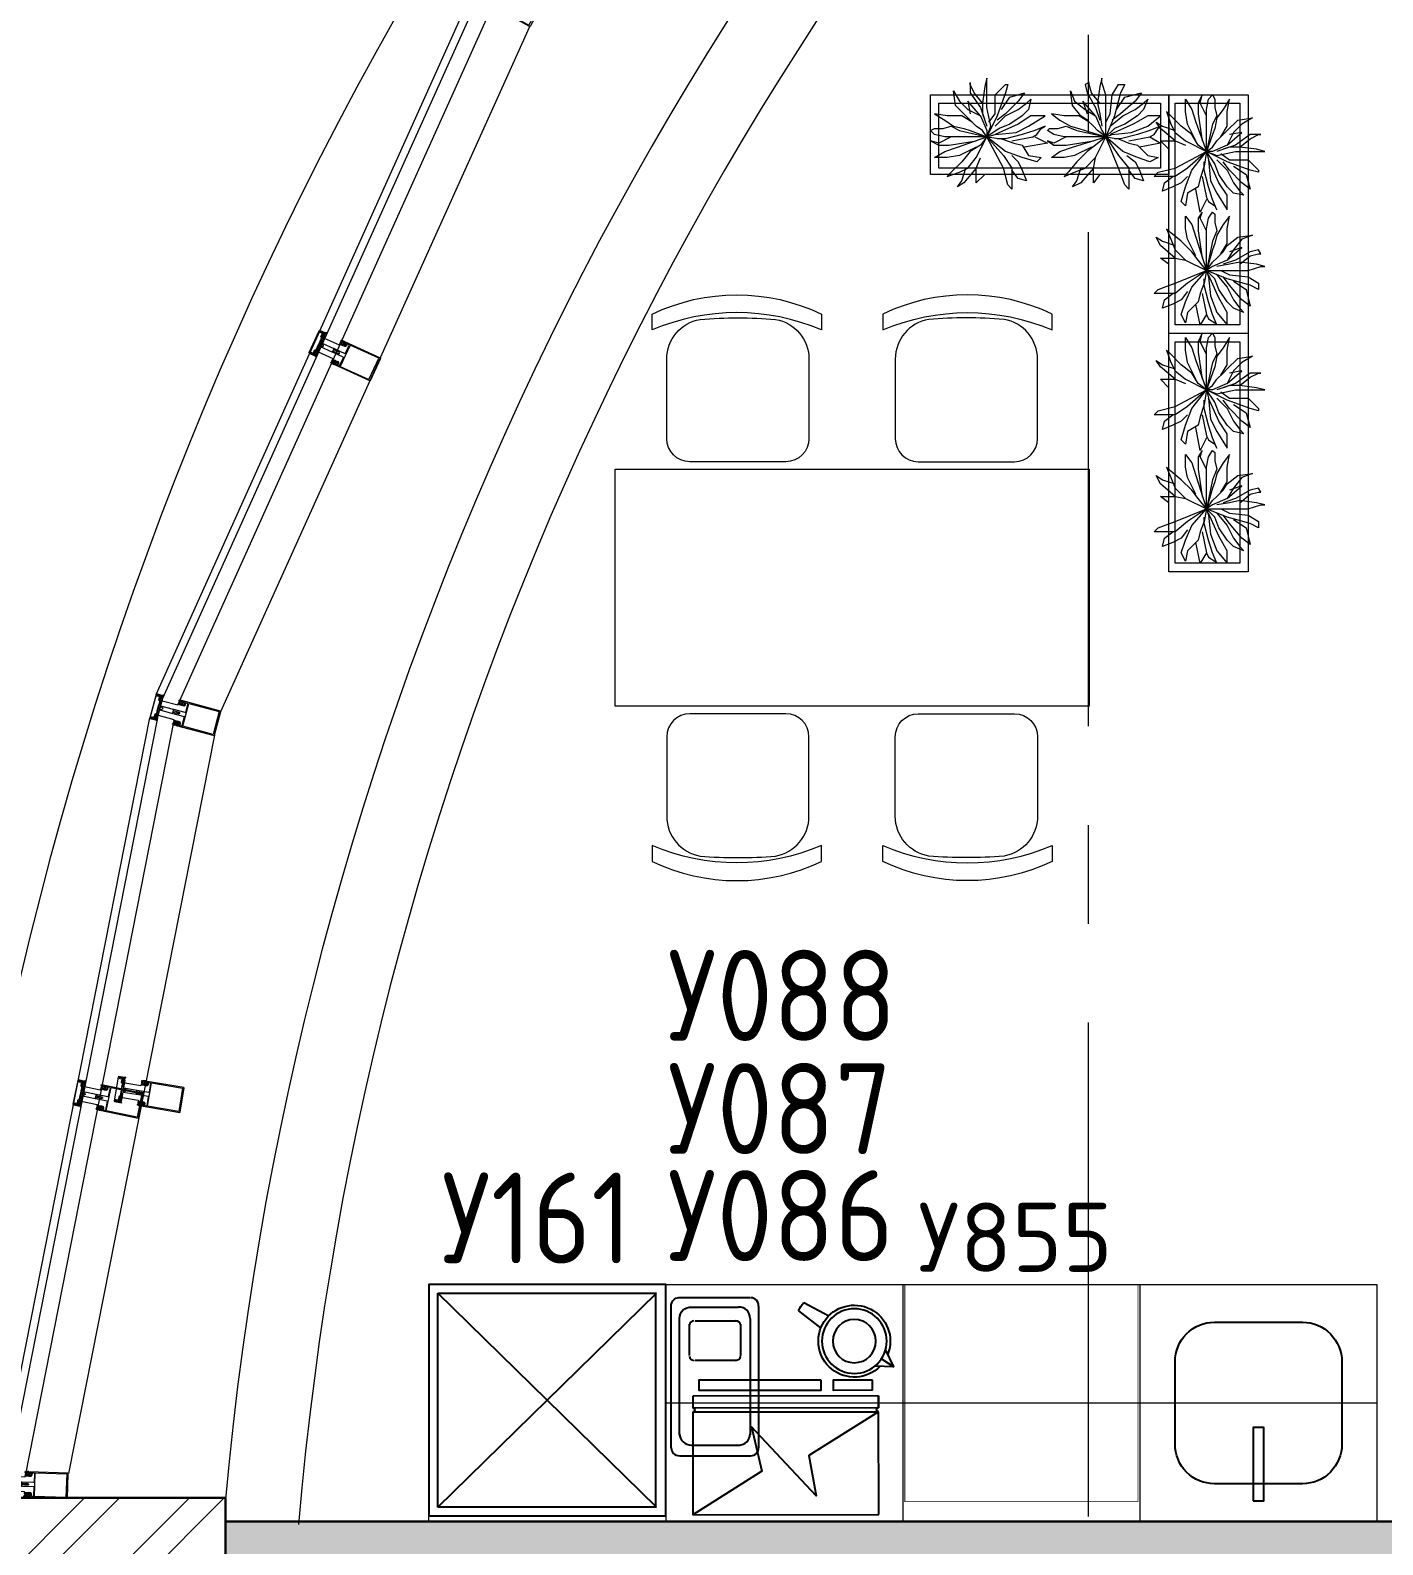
# Model space of a CAD drawing. Header units: millimetres. Extents: x -13407 to 95998, y -2719 to 109387.
# Drawn here: x -3107 to 315, y 63729 to 67561 of the extents above; entities that cross this region are included whole.
import ezdxf

# ---------------------------------------------------------------- set-up
doc = ezdxf.new("R2010")
doc.units = ezdxf.units.MM
doc.linetypes.add('CENTER', pattern=[2, 1.25, -0.25, 0.25, -0.25])
for name, color, linetype, lineweight in [('АР_Навесной фасад', 5, 'Continuous', 5), ('АР_Оси', 193, 'Continuous', 9), ('АР_Перегородки витражные', 152, 'Continuous', 13), ('АР_Перегородки газоблок', 165, 'Continuous', 30), ('АР_Перегородки газоблок_Штрих', 165, 'Continuous', 5), ('АР_Подоконники', 163, 'Continuous', 9), ('АР_Сущ Несущая стена', 202, 'Continuous', 30), ('АР_Штриховка кирпич', 250, 'Continuous', 9), ('ТХ_мебель передв', 250, 'Continuous', 13), ('ТХ_мебель_стац', 250, 'Continuous', 13)]:
    doc.layers.add(name, color=color, linetype=linetype, lineweight=lineweight)
for name, color, linetype in [('ТХ_ВК_оборуд.ТХ', 250, 'Continuous'), ('ТХ_обор_бытовое', 14, 'Continuous'), ('ТХ_обор_бытовое_поз', 14, 'Continuous')]:
    doc.layers.add(name, color=color, linetype=linetype)
doc.styles.add('ISOCPEUR', font='isocpeur.ttf', dxfattribs={"width": 0.7})
doc.styles.add('ISOCPEUR_1', font='isocpeur.ttf', dxfattribs={"width": 0.9, "height": 250})
pattern_1 = [(335.76716334, (-69115.3163, 318510.941), (0.651582564, 1.447617495), []), (65.76716334, (-69115.3163, 318510.941), (-1.447617495, 0.651582564), [])]

# ---------------------------------------------------------------- blocks, each defined once
blk = doc.blocks.new('стойка витр.')
h = blk.add_hatch()
h.set_pattern_fill('ANSI37', color=253, scale=0.5, angle=-69.2328)
h.set_pattern_definition(pattern_1)
edge = h.paths.add_edge_path()
edge.add_line((-22.7, 14.1), (-23, 15))
edge.add_arc((-23.4, 14.9), 0.427, 20.7605, 72.3)
edge.add_arc((-23.2, 15.7), 0.427, 110.764, 252.288, ccw=False)
edge.add_line((-23.3, 16.1), (-22.3, 16.5))
edge.add_arc((-22.2, 16.3), 0.183, 20.749, 110.7854, ccw=False)
edge.add_line((-22.1, 16.4), (-22, 16.3))
edge.add_arc((-21.9, 16.3), 0.183, 200.7666, 335.778)
edge.add_line((-21.7, 16.3), (-21.1, 17.8))
edge.add_arc((-21.7, 18), 0.637, 344.3928, 381.7249)
edge.add_line((-21.1, 18.2), (-22.6, 22.1))
edge.add_arc((-23.2, 21.9), 0.637, 19.8094, 57.1415)
edge.add_line((-22.8, 22.4), (-24.3, 23.1))
edge.add_arc((-24.4, 23), 0.183, 65.7564, 200.7677)
edge.add_line((-24.5, 22.9), (-24.5, 22.8))
edge.add_arc((-24.7, 22.7), 0.183, -69.251, 20.7854, ccw=False)
edge.add_line((-24.6, 22.6), (-25.6, 22.2))
edge.add_arc((-25.8, 22.6), 0.427, 149.2464, 290.7703, ccw=False)
edge.add_arc((-26.5, 23), 0.427, 329.2344, 380.7738)
edge.add_line((-26.1, 23.2), (-26.5, 24.2))
edge.add_arc((-26.7, 24.1), 0.183, 20.749, 110.7854)
edge.add_line((-26.7, 24.3), (-33.5, 21.7))
edge.add_arc((-33.4, 21.4), 0.306, 107.612, 200.6883)
edge.add_line((-33.7, 21.3), (-33.4, 20.7))
edge.add_arc((-33.1, 20.8), 0.304, 200.7453, 225.8124)
edge.add_line((-33.3, 20.5), (-31.8, 18.9))
edge.add_arc((-32, 18.7), 0.305, -108.8628, 45.7814, ccw=False)
edge.add_arc((-28.7, 27.8), 9.95, 231.9543, 250.0412, ccw=False)
edge.add_arc((-35.1, 19.6), 0.4, 42.3093, 119.225)
edge.add_arc((-34.9, 19.6), 0.602, 134.395, 228.6478)
edge.add_arc((-28.5, 27.8), 11, 232.0873, 240.8889)
edge.add_arc((-36.9, 12.9), 6.09, 40.7589, 60.6144, ccw=False)
edge.add_arc((-32.5, 16.6), 0.305, -34.8959, 41.6027, ccw=False)
edge.add_line((-32.3, 16.5), (-32.8, 15.8))
edge.add_arc((-32.5, 15.6), 0.305, 145.1101, 256.4243)
edge.add_line((-32.6, 15.3), (-31.7, 15.1))
edge.add_arc((-31.8, 14.8), 0.305, -34.8899, 76.4243, ccw=False)
edge.add_line((-31.5, 14.6), (-32.1, 13.9))
edge.add_arc((-31.8, 13.7), 0.305, 145.1101, 256.4243)
edge.add_line((-31.9, 13.4), (-31, 13.2))
edge.add_arc((-31.1, 12.9), 0.305, -24.2247, 76.4204, ccw=False)
edge.add_line((-30.8, 12.8), (-31.6, 11.1))
edge.add_arc((-31.3, 11), 0.305, 155.7711, 290.7403)
edge.add_line((-31.2, 10.7), (-22.8, 13.9))
edge.add_arc((-22.9, 14.1), 0.183, 290.749, 380.749)
edge = h.paths.add_edge_path(flags=16)
edge.add_line((-23.1, 21), (-22.2, 18.6))
edge.add_arc((-22.7, 18.4), 0.541, -69.2328, 20.7672, ccw=False)
edge.add_line((-22.5, 17.9), (-23.4, 17.6))
edge.add_arc((-23.6, 18.1), 0.541, 200.7672, 290.7672, ccw=False)
edge.add_line((-24.1, 17.9), (-25, 20.3))
edge.add_arc((-24.5, 20.5), 0.541, 110.7672, 200.7672, ccw=False)
edge.add_line((-24.7, 21), (-23.8, 21.4))
edge.add_arc((-23.6, 20.8), 0.541, 20.7672, 110.7672, ccw=False)
edge = h.paths.add_edge_path(flags=16)
edge.add_line((-26.9, 20.3), (-25.5, 16.7))
edge.add_arc((-26, 16.5), 0.541, -69.2328, 20.7672, ccw=False)
edge.add_line((-25.8, 16), (-28.2, 15.1))
edge.add_arc((-28.4, 15.6), 0.541, 200.7672, 290.7672, ccw=False)
edge.add_line((-28.9, 15.4), (-30.3, 19))
edge.add_arc((-29.8, 19.2), 0.541, 110.7672, 200.7672, ccw=False)
edge.add_line((-30, 19.7), (-27.5, 20.6))
edge.add_arc((-27.4, 20.1), 0.541, 20.7672, 110.7672, ccw=False)
h = blk.add_hatch()
h.set_pattern_fill('ANSI37', color=253, scale=0.5, angle=-69.2328)
h.set_pattern_definition([(335.76716334, (-69115.9168, 318510.7132), (0.651582564, 1.447617495), []), (65.76716334, (-69115.9168, 318510.7132), (-1.447617495, 0.651582564), [])])
edge = h.paths.add_edge_path()
edge.add_arc((-61.4, -46.2), 0.549, 155.7657, 200.7672)
edge.add_line((-61.9, -46), (-61.2, -44.4))
edge.add_arc((-61, -44.5), 0.183, 20.7672, 155.7657)
edge.add_line((-60.9, -44.4), (-60.8, -44.6))
edge.add_arc((-60.6, -44.6), 0.183, 200.7672, 290.7672)
edge.add_line((-60.6, -44.7), (-59.4, -44.3))
edge.add_arc((-59.6, -43.9), 0.427, -69.2328, 72.2936)
edge.add_arc((-59.3, -43.1), 0.427, 200.7672, 252.2936)
edge.add_line((-59.7, -43.2), (-63, -34.5))
edge.add_arc((-62.7, -34.4), 0.305, 110.7672, 200.7672)
edge.add_line((-62.8, -34.1), (-60.6, -33.3))
edge.add_arc((-60.4, -33.6), 0.304, 76.4029, 110.7672)
edge.add_line((-60.4, -33.3), (-60.1, -33.6))
edge.add_arc((-108.2, -55.9), 53, 16.7114, 24.8229)
edge.add_line((-57.4, -40.6), (-57.9, -41.3))
edge.add_arc((-57.7, -41.5), 0.305, 145.1109, 256.4234)
edge.add_line((-57.7, -41.8), (-56.9, -42))
edge.add_arc((-57, -42.3), 0.305, -34.8891, 76.4234)
edge.add_line((-56.7, -42.5), (-57.2, -43.3))
edge.add_arc((-56.9, -43.5), 0.305, 145.1109, 256.4234)
edge.add_line((-57, -43.8), (-56.1, -44))
edge.add_arc((-56.2, -44.3), 0.305, -34.8891, 76.4234)
edge.add_line((-56, -44.4), (-56.5, -45.1))
edge.add_arc((-56.2, -45.3), 0.305, 145.1109, 256.4234)
edge.add_line((-56.3, -45.6), (-55.4, -45.8))
edge.add_arc((-55.5, -46.1), 0.305, -34.8891, 76.4234)
edge.add_line((-55.3, -46.3), (-55.8, -47))
edge.add_arc((-55.5, -47.2), 0.305, 145.1109, 256.4234)
edge.add_line((-55.6, -47.5), (-54.7, -47.8))
edge.add_arc((-54.8, -48.1), 0.305, -34.8891, 76.4234)
edge.add_line((-54.5, -48.3), (-55, -49))
edge.add_arc((-54.8, -49.1), 0.305, 145.1109, 256.4234)
edge.add_line((-54.8, -49.4), (-54, -49.6))
edge.add_arc((-54.1, -49.9), 0.305, -34.8891, 76.4234)
edge.add_line((-53.8, -50.1), (-54.3, -50.8))
edge.add_arc((-54.1, -51), 0.305, 145.1109, 256.4234)
edge.add_line((-54.1, -51.3), (-53.3, -51.5))
edge.add_arc((-53.4, -51.8), 0.305, -43.6751, 76.4279)
edge.add_line((-53.1, -52), (-53.8, -52.6))
edge.add_arc((-53.6, -52.8), 0.305, 136.3286, 262.7471)
edge.add_arc((-54.6, -61.1), 7.99, 59.586, 82.7471)
edge.add_arc((-50.7, -54.4), 0.305, 253.291, 419.586)
edge.add_arc((-52.6, -60.5), 6.03, 73.291, 110.7672)
edge.add_line((-54.7, -54.9), (-54.8, -54.9))
edge.add_arc((-55, -54.5), 0.427, 200.7672, 290.7672)
edge.add_line((-55.4, -54.7), (-56.7, -51.1))
edge.add_arc((-56.3, -51), 0.427, 149.2366, 200.7672)
edge.add_arc((-57, -50.5), 0.427, -30.7634, 40.0143)
edge.add_arc((-57, -50.5), 0.427, 40.0005, 110.7672)
edge.add_line((-57.2, -50.1), (-58.3, -50.6))
edge.add_arc((-58.3, -50.7), 0.183, 110.7672, 200.7672)
edge.add_line((-58.4, -50.8), (-58.4, -51))
edge.add_arc((-58.5, -51.1), 0.183, 245.7686, 380.7672)
edge.add_line((-58.6, -51.3), (-60.2, -50.6))
edge.add_arc((-60, -50.1), 0.549, 200.7672, 245.7686)
edge.add_line((-60.5, -50.3), (-61.9, -46.4))
edge = h.paths.add_edge_path(flags=16)
edge.add_arc((-59.4, -49), 0.541, 200.7672, 290.7672)
edge.add_line((-60.8, -46.8), (-59.9, -49.2))
edge.add_arc((-60.3, -46.6), 0.541, 110.7672, 200.7672)
edge.add_line((-59.3, -45.7), (-60.5, -46.1))
edge.add_arc((-59.1, -46.2), 0.541, 20.7672, 110.7672)
edge.add_line((-57.7, -48.4), (-58.6, -46))
edge.add_arc((-58.2, -48.6), 0.541, -69.2328, 20.7672)
edge.add_line((-59.2, -49.5), (-58, -49.1))
h = blk.add_hatch()
h.set_pattern_fill('ANSI37', color=253, scale=0.5, angle=-69.2328)
h.set_pattern_definition(pattern_1)
edge = h.paths.add_edge_path()
edge.add_line((-7.6, -25.6), (-7.3, -26.5))
edge.add_arc((-7.7, -26.7), 0.427, -30.7656, 20.7738, ccw=False)
edge.add_arc((-6.9, -27.1), 0.427, 149.2464, 290.7703)
edge.add_line((-6.8, -27.5), (-5.8, -27.1))
edge.add_arc((-5.8, -27), 0.183, 290.749, 380.7854)
edge.add_line((-5.7, -26.9), (-5.7, -26.8))
edge.add_arc((-5.5, -26.7), 0.183, 65.7564, 200.7677, ccw=False)
edge.add_line((-5.5, -26.5), (-4, -27.3))
edge.add_arc((-4.3, -27.8), 0.637, 19.8094, 57.1415, ccw=False)
edge.add_line((-3.7, -27.6), (-2.3, -31.5))
edge.add_arc((-2.9, -31.7), 0.637, -15.6072, 21.7249, ccw=False)
edge.add_line((-2.2, -31.9), (-2.8, -33.4))
edge.add_arc((-3, -33.4), 0.183, 200.7666, 335.778, ccw=False)
edge.add_line((-3.2, -33.4), (-3.2, -33.3))
edge.add_arc((-3.4, -33.4), 0.183, 20.749, 110.7854)
edge.add_line((-3.5, -33.2), (-4.5, -33.6))
edge.add_arc((-4.3, -34), 0.427, 110.764, 252.288)
edge.add_arc((-4.6, -34.8), 0.427, 20.7605, 72.3, ccw=False)
edge.add_line((-4.2, -34.6), (-3.8, -35.7))
edge.add_arc((-4, -35.7), 0.183, -69.251, 20.7854, ccw=False)
edge.add_line((-3.9, -35.9), (-10.6, -38.5))
edge.add_arc((-10.8, -38.2), 0.306, 200.846, 293.9223, ccw=False)
edge.add_line((-11, -38.3), (-11.3, -37.6))
edge.add_arc((-11, -37.5), 0.304, 175.722, 200.789, ccw=False)
edge.add_line((-11.3, -37.5), (-11.3, -35.2))
edge.add_arc((-11.6, -35.2), 0.305, 355.7529, 510.3972)
edge.add_arc((-3.1, -39.8), 9.95, 151.4932, 169.58)
edge.add_arc((-13.3, -38), 0.4, 282.3093, 359.225, ccw=False)
edge.add_arc((-13.2, -37.8), 0.602, 172.8865, 267.1393, ccw=False)
edge.add_arc((-2.9, -39.7), 11, 160.6454, 169.447, ccw=False)
edge.add_arc((-19.1, -34.1), 6.09, 340.92, 360.7754)
edge.add_arc((-13.3, -34), 0.305, 359.9316, 436.4302)
edge.add_line((-13.2, -33.7), (-14.1, -33.5))
edge.add_arc((-14, -33.2), 0.305, 145.1101, 256.4243, ccw=False)
edge.add_line((-14.3, -33), (-13.7, -32.3))
edge.add_arc((-14, -32.2), 0.305, 325.1101, 436.4243)
edge.add_line((-13.9, -31.9), (-14.8, -31.7))
edge.add_arc((-14.7, -31.4), 0.305, 145.1101, 256.4243, ccw=False)
edge.add_line((-15, -31.2), (-14.4, -30.5))
edge.add_arc((-14.7, -30.3), 0.305, 325.1139, 425.759)
edge.add_line((-14.6, -30), (-16.3, -29.3))
edge.add_arc((-16.2, -29), 0.305, 110.794, 245.7633, ccw=False)
edge.add_line((-16.3, -28.7), (-7.9, -25.5))
edge.add_arc((-7.8, -25.7), 0.183, 20.7854, 110.7854, ccw=False)
edge = h.paths.add_edge_path(flags=16)
edge.add_line((-3.3, -31.1), (-4.3, -28.7))
edge.add_arc((-4.8, -28.9), 0.541, 20.7672, 110.7672)
edge.add_line((-5, -28.3), (-5.9, -28.7))
edge.add_arc((-5.7, -29.2), 0.541, 110.7672, 200.7672)
edge.add_line((-6.2, -29.4), (-5.3, -31.8))
edge.add_arc((-4.8, -31.6), 0.541, 200.7672, 290.7672)
edge.add_line((-4.6, -32.1), (-3.7, -31.8))
edge.add_arc((-3.9, -31.3), 0.541, 290.7672, 380.7672)
edge = h.paths.add_edge_path(flags=16)
edge.add_line((-6.7, -33), (-8, -29.4))
edge.add_arc((-8.5, -29.6), 0.541, 20.7672, 110.7672)
edge.add_line((-8.7, -29.1), (-11.1, -30))
edge.add_arc((-10.9, -30.5), 0.541, 110.7672, 200.7672)
edge.add_line((-11.4, -30.7), (-10.1, -34.3))
edge.add_arc((-9.6, -34.1), 0.541, 200.7672, 290.7672)
edge.add_line((-9.4, -34.6), (-7, -33.7))
edge.add_arc((-7.2, -33.2), 0.541, 290.7672, 380.7672)
at = {"color": 253, "lineweight": 0, "ltscale": 100, "transparency": 33554687}
for points in [[(65.9, 59.3), (-26.6, 24.2), (-25.9, 22.2), (-25.3, 22), (-24.8, 22.1), (-25.2, 23.2), (-20.5, 24.9), (-19.2, 21.4), (-18.8, 21.3), (-19, 20.8), (-17.7, 17.4), (-22.4, 15.6), (-22.7, 16.5), (-23.2, 16.4), (-23.4, 15.7), (-22.8, 13.9), (-17.2, 16), (-16.2, 17), (-15.5, 19.8), (-15.4, 20.1), (-17, 24.3), (-17.4, 24.6), (-17.5, 25.4), (-13.7, 26.9), (-12.5, 26.3), (-4.3, 4.8), (-4.9, 3.6), (-32.7, -7), (-32.8, -7.4), (-32.4, -8.4), (-31.1, -9.1), (-30.3, -8.8), (-29.8, -9.1), (-28.6, -8.7), (-28.6, -8.2), (-28.2, -8.5), (-27, -8.1), (-26.9, -7.5), (-26.5, -7.9), (-25.3, -7.5), (-25.3, -6.9), (-24.8, -7.2), (-23.6, -6.8), (-23.6, -6.3), (-23.1, -6.6), (-21.9, -6.2), (-21.9, -5.6), (-21.5, -6), (-20.3, -5.6), (-20.2, -5), (-19.8, -5.3), (-18.6, -4.9), (-18.4, -4.3), (-18, -4.7), (-17.4, -4.4), (-15.1, -4.8), (-14.5, -6.4), (-15.8, -7.9), (-15.9, -8.7), (-16.3, -8.3), (-17.4, -8.8), (-17.6, -9.3), (-18, -9), (-19.1, -9.4), (-19.3, -10), (-19.7, -9.6), (-20.8, -10.1), (-20.9, -10.6), (-21.4, -10.3), (-22.5, -10.7), (-22.6, -11.2), (-23, -10.9), (-24.3, -11.3), (-24.3, -11.9), (-24.7, -11.5), (-25.8, -12), (-26, -12.5), (-26.4, -12.2), (-27.6, -12.6), (-27.6, -13.1), (-28.1, -12.8), (-29.3, -13.3), (-29.3, -13.8), (-29.9, -15.1), (-29.5, -16.2), (-29.1, -16.3), (-1.3, -5.8), (-0.1, -6.4), (8.1, -27.9), (7.6, -29.2), (3.8, -30.6), (3.2, -29.8), (3.4, -29.5), (1.7, -25.2), (1.6, -25.1), (-0.9, -23.4), (-2.3, -23.3), (-7.8, -25.4), (-7.2, -27.2), (-6.5, -27.6), (-6, -27.4), (-6.4, -26.4), (-1.7, -24.6), (-0.4, -28.2), (0, -28.3), (-0.2, -28.7), (1.1, -32.2), (-3.6, -33.9), (-3.9, -33), (-4.4, -33.2), (-4.6, -33.8), (-4, -35.7), (88.6, -0.5), (89.2, 0.7), (67.2, 58.7)], [(63.8, 56.3), (85.1, 0.2), (10.6, -28), (-10.6, 28)], [(-68.6, -58.5), (-90.2, -1.6), (-90, -1.3), (-89, -0.9), (-88.6, -1), (-87.7, -3.3), (-87.4, -3.4), (-86.7, -3.2), (-86.4, -2.8), (-87.3, -0.5), (-87.2, -0.2), (-82, 1.7), (-80.5, 1.3), (-79.7, 1.5), (-77.3, 4.2), (-77.8, 4.8), (-90.5, 0), (-91.4, -2), (-69.8, -59.1), (-67.8, -59.9), (-55.1, -55.1), (-55.2, -54.3), (-58.7, -53.8), (-59.5, -54.2), (-60.2, -55.7), (-65.4, -57.6), (-65.7, -57.4), (-66.6, -55.1), (-67, -55), (-67.7, -55.3), (-67.9, -55.6), (-67, -57.9), (-67.2, -58.3), (-68.2, -58.7)]]:
    blk.add_lwpolyline(points, close=True, dxfattribs=at)
for points in [[(-73.6, -6.3), (-74.2, -6), (-74.8, -6.2), (-74.4, -7.2), (-76.6, -8, -0.414362), (-77, -7.8), (-79.3, -1.5, -0.414326), (-78.7, -0.2), (-77.3, 0.4), (-76.9, -0.7), (-76.3, -0.4), (-76.1, 0.3), (-77.3, 3.5, 0.551224), (-77.8, 3.6), (-79.9, 1.3, -0.267349), (-80.9, 1.1), (-82.1, 1.4, 0.249629), (-82.6, 1.3), (-86.2, -1.9, 0.827043), (-85.6, -2.8), (-82.1, -1.5, -0.414326), (-80.8, -2.1), (-78.1, -9.1, 0.414326), (-76.8, -9.7), (-75.7, -9.2, -0.082799), (-71.8, -16.3), (-68.3, -25.6), (-67.9, -25.7), (-68.1, -26.1), (-64.6, -35.3, -0.082799), (-62.8, -43.1), (-63.9, -43.6, 0.414326), (-64.5, -44.9), (-61.9, -51.9, -0.414326), (-62.5, -53.2), (-66, -54.5, 0.827043), (-65.8, -55.6), (-61, -55.6, 0.249629), (-60.6, -55.4), (-59.9, -54.3, -0.267349), (-59, -53.9), (-55.9, -54.2, 0.551224), (-55.6, -53.7), (-56.8, -50.5), (-57.5, -50.1), (-58, -50.4), (-57.6, -51.4), (-59.1, -52, -0.414326), (-60.5, -51.4), (-62.8, -45.1, -0.414362), (-62.7, -44.7), (-60.5, -43.9), (-60.1, -44.8), (-59.6, -44.6), (-59.3, -43.9)], [(-74.1, 3.3, 0.57795), (-74.3, 3.8), (-75.2, 3.8, -0.615334), (-75.4, 4.3, 0.101403), (-73.8, 7.1, 0.887085), (-74.4, 7.4, -0.164997), (-77.4, 4.9), (-77.5, 4.9, 0.414304), (-77.7, 4.3), (-76.4, 0.8, 0.228696), (-76.1, 0.5, -0.319049), (-75.8, 0.1, -0.319002), (-76.1, -0.3), (-77.2, -0.7, -0.4144), (-77.5, -0.6), (-77.6, -0.4, 0.668339), (-77.9, -0.4), (-78.6, -1.9, 0.198883), (-78.6, -2.4), (-77.2, -6.2, 0.198883), (-76.9, -6.5), (-75.3, -7.3, 0.668339), (-75.1, -7), (-75.1, -6.8, -0.4144), (-75, -6.6), (-73.9, -6.1, -0.710202), (-73.4, -6.7, 0.228696), (-73.4, -7.1), (-70.1, -15.8, 0.414362), (-69.7, -16), (-67.4, -15.1, 0.151171), (-67.3, -15), (-67.3, -14.6, 0.035408), (-69.9, -7.6), (-70.8, -7.4, -0.527868), (-71, -6.9), (-70.5, -6.2, 0.527868), (-70.6, -5.7), (-71.5, -5.4, -0.527868), (-71.7, -4.9), (-71.2, -4.2, 0.527868), (-71.4, -3.7), (-72.3, -3.5, -0.527868), (-72.4, -3.1), (-71.9, -2.4, 0.527868), (-72.1, -1.9), (-73, -1.7, -0.527868), (-73.1, -1.2), (-72.7, -0.4, 0.527868), (-72.8, 0.1), (-73.7, 0.3, -0.527868), (-73.9, 0.8), (-73.4, 1.5, 0.527868), (-73.5, 1.9), (-74.4, 2.1, -0.527868), (-74.6, 2.6)], [(-22.7, 14.1), (-23, 15, 0.228752), (-23.3, 15.3, -0.710164), (-23.3, 16.1), (-22.3, 16.5, -0.4144), (-22.1, 16.4), (-22, 16.3, 0.66825), (-21.7, 16.3), (-21.1, 17.8, 0.164348), (-21.1, 18.2), (-22.6, 22.1, 0.164348), (-22.8, 22.4), (-24.3, 23.1, 0.66825), (-24.5, 22.9), (-24.5, 22.8, -0.4144), (-24.6, 22.6), (-25.6, 22.2, -0.710164), (-26.1, 22.8, 0.228752), (-26.1, 23.2), (-26.5, 24.2, 0.4144), (-26.7, 24.3), (-33.5, 21.7, 0.430028), (-33.7, 21.3), (-33.4, 20.7, 0.109814), (-33.3, 20.5), (-31.8, 18.9, -0.800036), (-32.1, 18.4, -0.079083), (-34.8, 19.9, 0.348803), (-35.3, 20, 0.436125), (-35.3, 19.1, 0.038423), (-33.9, 18.2, -0.086853), (-32.3, 16.9, -0.346763), (-32.3, 16.5), (-32.8, 15.8, 0.527877), (-32.6, 15.3), (-31.7, 15.1, -0.527877), (-31.5, 14.6), (-32.1, 13.9, 0.527877), (-31.9, 13.4), (-31, 13.2, -0.469739), (-30.8, 12.8), (-31.6, 11.1, 0.667984), (-31.2, 10.7), (-22.8, 13.9, 0.414214)], [(-32.4, -8.4), (-32.8, -7.4, 0.523933), (-33.2, -7.2), (-64.2, -18.9, 0.414326), (-64.5, -19.6), (-64.1, -20.9, 0.410627), (-63.4, -21.2), (-62.7, -21, 0.492552), (-62.6, -20.7), (-62.8, -20.2, -0.441111), (-62.6, -19.9), (-60.8, -19.3, -0.208057), (-59.9, -19.4, -0.000016), (-56.9, -20.8, -0.439819), (-56.4, -22.2, -0.000016), (-57.7, -25.2, -0.208057), (-58.3, -25.9), (-60.1, -26.6, -0.441111), (-60.4, -26.5), (-60.6, -26, 0.492552), (-60.9, -25.9), (-61.5, -26.1, 0.410627), (-61.8, -26.8), (-61.3, -28.1, 0.414326), (-60.6, -28.4), (-29.6, -16.6, 0.523933), (-29.5, -16.2), (-29.8, -15.2)], [(-53.3, -51.5, -0.57795), (-53.1, -52), (-53.8, -52.6, 0.615334), (-53.6, -53.1, -0.101403), (-50.6, -54.2, -0.887085), (-50.8, -54.7, 0.164997), (-54.7, -54.9), (-54.8, -54.9, -0.414304), (-55.4, -54.7), (-56.7, -51.1, -0.228696), (-56.7, -50.8, 0.319049), (-56.7, -50.3, 0.319002), (-57.2, -50.1), (-58.3, -50.6, 0.4144), (-58.4, -50.8), (-58.4, -51, -0.668339), (-58.6, -51.3), (-60.2, -50.6, -0.198883), (-60.5, -50.3), (-61.9, -46.4, -0.198883), (-61.9, -46), (-61.2, -44.4, -0.668339), (-60.9, -44.4), (-60.8, -44.6, 0.4144), (-60.6, -44.7), (-59.4, -44.3, 0.710202), (-59.4, -43.5, -0.228696), (-59.7, -43.2), (-63, -34.5, -0.414362), (-62.8, -34.1), (-60.6, -33.3, -0.151171), (-60.4, -33.3), (-60.1, -33.6, -0.035408), (-57.4, -40.6), (-57.9, -41.3, 0.527868), (-57.7, -41.8), (-56.9, -42, -0.527868), (-56.7, -42.5), (-57.2, -43.3, 0.527868), (-57, -43.8), (-56.1, -44, -0.527868), (-56, -44.4), (-56.5, -45.1, 0.527868), (-56.3, -45.6), (-55.4, -45.8, -0.527868), (-55.3, -46.3), (-55.8, -47, 0.527868), (-55.6, -47.5), (-54.7, -47.8, -0.527868), (-54.5, -48.3), (-55, -49, 0.527868), (-54.8, -49.4), (-54, -49.6, -0.527868), (-53.8, -50.1), (-54.3, -50.8, 0.527868), (-54.1, -51.3)], [(-7.6, -25.6), (-7.3, -26.5, -0.228752), (-7.3, -26.9, 0.710164), (-6.8, -27.5), (-5.8, -27.1, 0.4144), (-5.7, -26.9), (-5.7, -26.8, -0.66825), (-5.5, -26.5), (-4, -27.3, -0.164348), (-3.7, -27.6), (-2.3, -31.5, -0.164348), (-2.2, -31.9), (-2.8, -33.4, -0.66825), (-3.2, -33.4), (-3.2, -33.3, 0.4144), (-3.5, -33.2), (-4.5, -33.6, 0.710164), (-4.5, -34.4, -0.228752), (-4.2, -34.6), (-3.8, -35.7, -0.4144), (-3.9, -35.9), (-10.6, -38.5, -0.430028), (-11, -38.3), (-11.3, -37.6, -0.109814), (-11.3, -37.5), (-11.3, -35.2, 0.800036), (-11.8, -35.1, 0.079083), (-12.9, -38, -0.348803), (-13.2, -38.4, -0.436125), (-13.8, -37.7, -0.038423), (-13.3, -36.1, 0.086853), (-13, -34, 0.346763), (-13.2, -33.7), (-14.1, -33.5, -0.527877), (-14.3, -33), (-13.7, -32.3, 0.527877), (-13.9, -31.9), (-14.8, -31.7, -0.527877), (-15, -31.2), (-14.4, -30.5, 0.469739), (-14.6, -30), (-16.3, -29.3, -0.667984), (-16.3, -28.7), (-7.9, -25.5, -0.414214)]]:
    blk.add_lwpolyline(points, format="xyb", close=True, dxfattribs=at)
for points in [[(-72, 0.1), (-72.9, -0.3)], [(-69.8, -5.6), (-69.2, -5.9), (-30.9, 8.6), (-30.6, 9.2), (-31.2, 10.7)], [(-26.7, 24.3), (-26.7, 24.3)], [(-22.8, 13.9), (-22.8, 13.9)], [(-56.1, -42), (-55.8, -41.4), (-17.5, -26.8), (-16.8, -27.1), (-16.3, -28.6)]]:
    blk.add_lwpolyline(points, dxfattribs=at)
at = {"color": 253}
blk.add_lwpolyline([(-72.9, -0.3), (-54.8, -48), (-53.9, -47.7), (-72, 0.1)], close=True, dxfattribs=at)
for points in [[(-26.9, 20.3), (-25.5, 16.7, -0.414214), (-25.8, 16), (-28.2, 15.1, -0.414214), (-28.9, 15.4), (-30.3, 19, -0.414214), (-30, 19.7), (-27.5, 20.6, -0.414214)], [(-23.1, 21), (-22.2, 18.6, -0.414214), (-22.5, 17.9), (-23.4, 17.6, -0.414214), (-24.1, 17.9), (-25, 20.3, -0.414214), (-24.7, 21), (-23.8, 21.4, -0.414214)], [(-75.3, -1.9), (-74.4, -4.3, -0.414214), (-74.7, -5), (-75.9, -5.4, -0.414214), (-76.6, -5.1), (-77.5, -2.7, -0.414214), (-77.2, -2), (-76, -1.6, -0.414214)], [(-6.7, -33), (-8, -29.4, 0.414214), (-8.7, -29.1), (-11.1, -30, 0.414214), (-11.4, -30.7), (-10.1, -34.3, 0.414214), (-9.4, -34.6), (-7, -33.7, 0.414214)], [(-3.3, -31.1), (-4.3, -28.7, 0.414214), (-5, -28.3), (-5.9, -28.7, 0.414214), (-6.2, -29.4), (-5.3, -31.8, 0.414214), (-4.6, -32.1), (-3.7, -31.8, 0.414214)], [(-57.7, -48.4), (-58.6, -46, 0.414214), (-59.3, -45.7), (-60.5, -46.1, 0.414214), (-60.8, -46.8), (-59.9, -49.2, 0.414214), (-59.2, -49.5), (-58, -49.1, 0.414214)]]:
    blk.add_lwpolyline(points, format="xyb", close=True, dxfattribs=at)
at = {"color": 253, "lineweight": 0, "ltscale": 100, "transparency": 33554687}
blk.add_arc((-33.4, 21.4), 0.305, 110.7562, 200.7779, dxfattribs=at)
blk = doc.blocks.new('A$Ca602dfc3')
at = {"layer": 'АР_Навесной фасад', "color": 253, "ltscale": 100}
for p, q in [((1718, -116), (552, -1668.4)), ((1735.3, -125.1), (566, -1682.9)), ((1768.8, -150.2), (598.8, -1707.9)), ((1842.4, -231.5), (701.1, -1749.5)), ((-260.4, -3502.4), (522.6, -1722)), ((-243.4, -3512), (542.1, -1727)), ((-204.2, -3526.7), (580.1, -1743)), ((-95.9, -3544.7), (671.3, -1803.9)), ((-635, -5471.5), (-275.8, -3561.5)), ((-256.3, -3561.5), (-616.3, -5477)), ((-214.9, -3567.9), (-574.8, -5482.5)), ((-111.5, -3604.6), (-465.2, -5476.1))]:
    blk.add_line(p, q, dxfattribs=at)
at = {"layer": 'АР_Перегородки витражные', "color": 253, "xscale": -1}
for p, rotation in [((1802.1, -152), 158.0578973746889), ((1201.2, -945.4), 163.6115593509506), ((612.9, -1736.5), 172.094651146425), ((210.9, -2641.5), 176.7667326082509)]:
    blk.add_blockref('стойка витр.', p, dxfattribs=dict(at, rotation=rotation))
at = {"layer": 'АР_Перегородки витражные', "color": 253}
for p, rotation in [((-184.7, -3553.7), 324.6577666672254), ((-371.4, -4527.8), 327.9724738192307), ((-549.8, -5504.7), 337.496536021997)]:
    blk.add_blockref('стойка витр.', p, dxfattribs=dict(at, rotation=rotation))
blk = doc.blocks.new('кухня тип 3')
at = {"color": 253, "ltscale": 100}
for p, q in [((209139.5, 25435.9), (209139.5, 24835.9)), ((209739.5, 25435.9), (209739.5, 24835.9)), ((210339.5, 25435.9), (210339.5, 24835.9)), ((209139.5, 25135.9), (210939.5, 25135.9))]:
    blk.add_line(p, q, dxfattribs=at)
blk.add_lwpolyline([(210939.5, 24835.9), (208539.5, 24835.9), (208539.5, 25435.9), (210939.5, 25435.9)], close=True, dxfattribs=at)
at = {"layer": 'ТХ_ВК_оборуд.ТХ', "color": 253, "ltscale": 100}
blk.add_lwpolyline([(210528.3, 25340.3), (210750.8, 25340.3, -0.414214), (210850.8, 25240.3), (210850.8, 25031.6, -0.414214), (210750.8, 24931.6), (210528.3, 24931.6, -0.414214), (210428.3, 25031.6), (210428.3, 25240.3, -0.414214)], format="xyb", close=True, dxfattribs=at)
blk.add_lwpolyline([(210626.3, 24887.9), (210652.8, 24887.9), (210652.8, 25073.5), (210626.3, 25073.5)], close=True, dxfattribs=at)
blk = doc.blocks.new('чайник')
at = {"color": 253, "ltscale": 20}
for p, q in [((-52.8, 223.9), (-45.3, 121.9)), ((-17.1, 229.4), (6.5, 129.8)), ((25.9, -168), (52.5, -104.5)), ((25.9, -168), (-18.6, -115.5)), ((17.8, -115.6), (25.9, -168))]:
    blk.add_line(p, q, dxfattribs=at)
for radius in [117, 78]:
    blk.add_circle((0, 0), radius, dxfattribs=at)
for radius, start, end in [(230, 94.2587, 103.2615), (130, 290.3798, 267.1404)]:
    blk.add_arc((0, 0), radius, start, end, dxfattribs=at)
blk = doc.blocks.new('кофемашинга')
at = {"color": 253}
for p, q in [((-12065.3, -149189.9), (-12065.3, -149370.1)), ((-11665.2, -149188), (-11665.2, -149368.3)), ((-11688.9, -149220.1), (-11688.9, -149338))]:
    blk.add_line(p, q, dxfattribs=at)
at = {"color": 253, "linetype": 'ByBlock'}
for points in [[(-12045.5, -149168.4), (-11686.7, -149168.3)], [(-12013, -149189.7), (-11715.7, -149189.7)], [(-12038.2, -149219.9), (-12038.3, -149341.9)], [(-11823.8, -149333.1), (-11823.8, -149229.1), (-11823.8, -149229.1)], [(-11811.3, -149214.8), (-11732.5, -149214.8), (-11732.5, -149214.8)], [(-11723.5, -149229.1), (-11723.5, -149333.1), (-11723.5, -149333.1)], [(-11732.5, -149343.8), (-11811.3, -149343.8), (-11811.3, -149343.8)], [(-11717.6, -149368.3), (-12012.4, -149368.3)], [(-11686.8, -149389.8), (-12045.6, -149389.8)]]:
    blk.add_lwpolyline(points, dxfattribs=at)
for points in [[(-12045.5, -149168.4), (-12056.3, -149168.4), (-12065.3, -149177.4), (-12065.3, -149189.9)], [(-12009.5, -149189.5), (-12025.6, -149189.5), (-12038.2, -149203.8), (-12038.2, -149219.9)], [(-11717.6, -149189.7), (-11701.4, -149189.7), (-11688.9, -149202.2), (-11688.9, -149220.1)], [(-11686.7, -149168.3), (-11674.2, -149168.3), (-11665.2, -149177.2), (-11665.2, -149188)], [(-11813.1, -149214.8), (-11818.5, -149214.8), (-11823.8, -149220.2), (-11823.8, -149225.6)], [(-11723.5, -149225.6), (-11723.5, -149220.2), (-11728.9, -149214.8), (-11734.2, -149214.8)], [(-12038.5, -149338), (-12038.5, -149355.9), (-12026, -149368.4), (-12009.9, -149368.4)], [(-11823.8, -149331.3), (-11823.8, -149338.4), (-11818.5, -149343.8), (-11813.1, -149343.8)], [(-11734.2, -149343.8), (-11728.9, -149343.8), (-11723.5, -149338.4), (-11723.5, -149331.3)], [(-11717.6, -149368.3), (-11701.4, -149368.3), (-11688.9, -149355.8), (-11688.9, -149337.9)], [(-12065.3, -149370.1), (-12065.3, -149380.9), (-12056.3, -149389.8), (-12045.6, -149389.8)], [(-11686.8, -149389.8), (-11674.2, -149389.8), (-11665.3, -149380.9), (-11665.3, -149370.1)]]:
    blk.add_open_spline(points, degree=3, dxfattribs=at)
blk = doc.blocks.new('микроволн')
at = {"color": 253}
for p, q in [((0, 270), (0, 300)), ((0, 300), (470, 300)), ((0, 300), (0, 270)), ((0, 270), (470, 270)), ((470, 300), (470, 270)), ((0, 0), (0, 260)), ((470, 260), (0, 260)), ((470, 260), (470, 0)), ((470, 0), (0, 0))]:
    blk.add_line(p, q, dxfattribs=at)
for points in [[(15, 340), (115, 340), (115, 315), (15, 315)], [(145, 340), (455, 340), (455, 315), (145, 315)]]:
    blk.add_lwpolyline(points, close=True, dxfattribs=at)
blk.add_lwpolyline([(0, 260), (176.4, 149.3), (158.2, 46.9), (321.5, 221.8), (295.2, 109.7), (470, 0)], dxfattribs=at)
for centre, start, end in [((0, 265), 270, 90), ((470, 265), 90, 270)]:
    blk.add_arc(centre, 5, start, end, dxfattribs=at)
blk = doc.blocks.new('холодильник встраиваемый')
at = {"color": 253, "ltscale": 100}
for p, q in [((23.3, 21.9), (23.3, 563.5)), ((23.3, 563.5), (576.7, 563.5)), ((576.7, 21.9), (23.3, 563.5)), ((573.7, 563.5), (573.7, 21.9)), ((576.7, 21.9), (23.3, 21.9))]:
    blk.add_line(p, q, dxfattribs=at)
at = {"color": 253}
blk.add_line((23.3, 21.9), (576.7, 563.5), dxfattribs=at)
blk.add_lwpolyline([(600, 0), (600, 585.5), (0, 585.5), (0, 0)], close=True, dxfattribs=at)
blk = doc.blocks.new('Стул парты')
at = {"color": 253}
for points in [[(-95.3, -360, -0.36493), (-180, -259.4), (-180, -58.2, -0.414078), (-121.8, 0), (121.8, 0, -0.414078), (180, -58.2), (180, -259.4, -0.36493), (95.3, -360, -0.041656)], [(-211.8, -333.5, 0.203875), (217.1, -333.5), (217.1, -373.5, -0.227009), (-211.8, -373.5)]]:
    blk.add_lwpolyline(points, format="xyb", close=True, dxfattribs=at)
blk = doc.blocks.new('A$Cc46adac3')
at = {"layer": 'ТХ_мебель передв', "color": 253}
for points in [[(164, -79.4), (190.5, -52.9), (222.2, -37), (243.4, -21.2), (254, -10.6), (248.7, -37), (232.8, -52.9), (201.1, -74.1), (174.6, -84.7), (142.9, -105.8), (153.5, -79.4), (142.9, -31.8), (142.9, 0), (142.9, 31.7), (142.9, 42.3), (137.6, 21.2), (132.3, -21.2), (132.3, -47.6), (142.9, -79.4)], [(518.6, -37), (539.7, -21.2), (550.3, -10.6), (539.7, -37), (523.9, -52.9), (492.1, -74.1), (465.7, -84.7), (444.5, -105.8), (444.5, -79.4), (444.5, -31.7), (444.5, 0), (433.9, 31.8), (433.9, 42.3), (428.6, 21.2), (423.3, -21.2), (428.6, -47.6), (433.9, -79.4)], [(148.2, -68.8), (164, -47.6), (164, 0), (190.5, 26.5), (195.8, 26.5), (190.5, 5.3), (169.3, -52.9), (142.9, -105.8), (132.3, -90), (116.4, -79.4), (100.5, -63.5), (90, -52.9), (63.5, -26.5), (58.2, 10.6), (74.1, -15.9), (95.2, -37), (127, -52.9), (142.9, -90), (142.9, -105.8)], [(132.3, -21.2), (111.1, 5.3), (100.5, 26.5), (100.5, 31.7), (100.5, 26.5), (100.5, 5.3), (127, -31.7), (137.6, -63.5)], [(179.9, -37), (201.1, -5.3), (238.1, 5.3), (222.2, -15.9), (190.5, -47.6), (169.3, -63.5)], [(444.5, -68.8), (455.1, -47.6), (460.4, 0), (476.2, 26.5), (492.1, 26.5), (481.5, 5.3), (465.7, -52.9), (444.5, -105.8), (423.3, -90), (412.7, -79.4), (396.9, -63.5), (381, -52.9), (359.8, -26.5), (354.5, 10.6), (365.1, -15.9), (391.6, -37), (418, -52.9), (433.9, -90), (444.5, -105.8)], [(428.6, -21.2), (407.5, 5.3), (402.2, 26.5), (402.2, 31.7), (391.6, 26.5), (396.9, 5.3), (418, -31.7), (428.6, -63.5)], [(471, -37), (492.1, -5.3), (534.5, 5.3), (518.6, -15.9), (481.5, -47.6), (460.4, -63.5)], [(127, -52.9), (95.2, -15.9), (100.5, -47.6)], [(418, -52.9), (386.3, -15.9), (396.9, -47.6)], [(455.1, -79.4), (486.8, -52.9), (518.6, -37)], [(105.8, -68.8), (79.4, -52.9), (42.3, -52.9), (10.6, -47.6), (37, -63.5), (58.2, -79.4), (84.7, -84.7), (100.5, -90), (142.9, -105.8), (100.5, -105.8), (68.8, -105.8), (37, -105.8), (10.6, -100.5), (0, -90), (10.6, -84.7), (31.8, -84.7), (52.9, -79.4), (74.1, -90), (142.9, -105.8)], [(142.9, -105.8), (164, -100.5), (217, -95.3), (248.7, -79.4), (291, -52.9), (254, -52.9), (222.2, -74.1), (164, -100.5)], [(402.2, -68.8), (375.7, -52.9), (338.7, -52.9), (306.9, -47.6), (328.1, -63.5), (354.5, -79.4), (375.7, -84.7), (391.6, -90), (444.5, -105.8), (396.9, -105.8), (359.8, -105.8), (338.7, -105.8), (312.2, -100.5), (296.3, -90), (301.6, -84.7), (322.8, -84.7), (344, -79.4), (370.4, -90), (444.5, -105.8)], [(444.5, -105.8), (460.4, -100.5), (508, -95.3), (550.3, -79.4), (582.1, -52.9), (550.3, -52.9), (513.3, -74.1), (455.1, -100.5)], [(52.9, -105.8), (21.2, -121.7), (0, -116.4), (21.2, -127), (47.6, -127), (116.4, -116.4)], [(116.4, -132.3), (74.1, -153.5), (42.3, -158.7), (10.6, -158.7), (37, -142.9), (68.8, -132.3), (142.9, -105.8), (127, -127), (100.5, -142.9), (79.4, -169.3), (52.9, -195.8), (42.3, -206.4), (74.1, -195.8), (95.2, -185.2), (116.4, -158.7), (142.9, -105.8)], [(206.4, -116.4), (259.3, -105.8), (269.9, -100.5), (280.5, -84.7), (291, -79.4), (264.6, -90), (232.8, -100.5), (190.5, -111.1), (169.3, -111.1)], [(264.6, -105.8), (296.3, -121.7), (238.1, -132.3)], [(344, -105.8), (312.2, -121.7), (296.3, -116.4), (312.2, -127), (344, -127), (412.7, -116.4)], [(407.5, -132.3), (365.1, -153.5), (338.7, -158.7), (306.9, -158.7), (328.1, -142.9), (359.8, -132.3), (444.5, -105.8), (418, -127), (396.9, -142.9), (370.4, -169.3), (349.2, -195.8), (338.7, -206.4), (365.1, -195.8), (391.6, -185.2), (418, -158.7), (444.5, -105.8)], [(502.7, -116.4), (555.6, -105.8), (566.2, -100.5), (576.8, -84.7), (582.1, -79.4), (555.6, -90), (523.9, -100.5), (481.5, -111.1), (465.7, -111.1)], [(555.6, -105.8), (582.1, -121.7), (529.2, -132.3)], [(116.4, -222.2), (116.4, -185.2), (84.7, -222.2), (68.8, -232.8), (79.4, -217), (90, -185.2)], [(116.4, -185.2), (127, -158.8)], [(206.4, -153.5), (222.2, -169.3), (232.8, -190.5), (243.4, -217), (222.2, -211.7), (206.4, -190.5)], [(428.6, -201.1), (412.7, -222.3), (412.7, -185.2), (381, -222.3), (359.8, -232.8), (370.4, -217), (381, -185.2)], [(412.7, -185.2), (418, -158.8)], [(497.4, -153.5), (518.6, -169.3), (529.2, -190.5), (539.7, -217), (518.6, -211.7), (502.7, -190.5)], [(137.6, -201.1), (116.4, -222.3)]]:
    blk.add_lwpolyline(points, dxfattribs=at)
for points in [[(0, 0), (603.3, 0), (603.3, -201.1), (0, -201.1)], [(21.2, -21.2), (582.1, -21.2), (582.1, -185.2), (21.2, -185.2)], [(185.2, -153.5), (206.4, -185.2), (206.4, -238.1), (195.8, -227.5), (185.2, -185.2), (142.9, -105.8)], [(179.9, -111.1), (211.7, -121.7), (232.8, -127), (248.7, -153.5), (280.5, -158.7), (269.9, -169.3), (232.8, -158.7), (190.5, -142.9), (142.9, -105.8)], [(476.2, -153.5), (502.7, -185.2), (502.7, -238.1), (492.1, -227.5), (476.2, -185.2), (444.5, -105.8)], [(476.2, -111.1), (502.7, -121.7), (523.9, -127), (550.3, -153.5), (576.8, -158.7), (555.6, -169.3), (523.9, -158.7), (486.8, -142.9), (444.5, -105.8)]]:
    blk.add_lwpolyline(points, close=True, dxfattribs=at)

msp = doc.modelspace()

# ---------------------------------------------------------------- hatches: boundary and pattern name
at = {"layer": 'АР_Перегородки газоблок_Штрих', "ltscale": 100}
h = msp.add_hatch(dxfattribs=at)
h.set_pattern_fill('AR-CONC', color=253, scale=30)
h.set_pattern_definition([(50, (76865.7, -55313.48), (215.17805, -18.82564), [22.5, -247.5]), (355, (76865.7, -55313.48), (-41.6254, 225.65764), [18, -198]), (100.45144, (76883.63, -55315.05), (173.55265, 206.832), [19.12206, -210.34263]), (46.1842, (76865.7, -55253.48), (320.1724, -49.6558), [33.75, -371.25]), (96.63564, (76892.38, -55257.62), (280.3986, 292.2356), [28.6831, -315.5141]), (351.18416, (76865.7, -55253.5), (280.3986, 292.2356), [27, -297]), (21, (76895.7, -55268.48), (179.07212, -120.78567), [22.5, -247.5]), (326, (76895.7, -55268.48), (72.9946, 217.545), [18, -198]), (71.45144, (76910.62, -55278.55), (252.0667, 96.75935), [19.12206, -210.34263]), (37.5, (76865.7, -55313.48), (3.647957, 99.868156), [0, -195.6, 0, -201, 0, -198.75]), (7.5, (76865.7, -55313.48), (78.92086, 118.32351), [0, -114.6, 0, -191.1, 0, -75.75]), (327.5, (76798.8, -55313.48), (160.14673, -6.76646), [0, -75, 0, -234, 0, -310.5]), (317.5, (76768.8, -55313.48), (174.95585, 30.0315), [0, -97.5, 0, -155.4, 0, -220.5])])
h.paths.add_polyline_path([(2569.9, 63787.1), (-430.1, 63787.1), (-430.1, 63687.2), (2569.9, 63687.2)])
h.paths.add_polyline_path([(-430.1, 63787.1), (-2613.4, 63787.1), (-2613.4, 63687.2), (-430.1, 63687.2)])
h.paths.add_polyline_path([(-430.1, 62904.6), (-2530.1, 62904.6), (-2530.1, 63037.2), (-2630.1, 63037.2), (-2630.1, 62804.6), (-430.1, 62804.6)])
h.paths.add_polyline_path([(1447, 62904.6), (-430.1, 62904.6), (-430.1, 62804.6), (1447, 62804.6)])
h.paths.add_polyline_path([(2569.9, 63187.2), (1447, 63187.2), (1447, 62007.7), (1547, 62007.6), (1547, 62007.6), (1467, 62007.6), (1547, 62007.6), (1547, 62007.6), (1467, 62007.7), (1467, 62007.6), (1547, 62007.6), (1547, 63087.2), (2569.9, 63087.2)])
h.paths.add_polyline_path([(3233.1, 63187.2), (3133.1, 63187.2), (3133.1, 63187.2), (2569.9, 63187.2), (2569.9, 63087.2), (3819.9, 63087.2), (3819.9, 63187.2), (3233.1, 63187.2)])
h.paths.add_polyline_path([(3683.1, 63787.1), (2569.9, 63787.1), (2569.9, 63687.2), (3583.1, 63687.2), (3583.1, 63187.2), (3683.1, 63187.2)])
at = {"layer": 'АР_Штриховка кирпич', "ltscale": 100}
h = msp.add_hatch(dxfattribs=at)
h.set_pattern_fill('ANSI32', color=253, scale=500)
h.set_pattern_definition([(45, (-951676.66, 109509.3), (-132.58252, 132.58252), []), (45, (-951588.28, 109509.3), (-132.58252, 132.58252), [])])
h.paths.add_polyline_path([(-2530.1, 63547.3), (-2613.4, 63547.2), (-2613.4, 63847.2), (-3180.3, 63847.2), (-3180.3, 63547.3), (-6690.1, 63547.3), (-6690.1, 62062.2), (-6180.1, 62062.2), (-6180.1, 63037.2), (-2530.1, 63037.1)])

# ---------------------------------------------------------------- linework, layer by layer
at = {"layer": 'АР_Оси', "color": 253, "linetype": 'CENTER', "ltscale": 1000}
msp.add_line((-430.1, 79049.7), (-430.1, 23317.3), dxfattribs=at)
at = {"layer": 'АР_Перегородки газоблок', "color": 253, "ltscale": 100}
msp.add_line((-2613.4, 63787.1), (3683.1, 63787.1), dxfattribs=at)
at = {"layer": 'АР_Подоконники', "color": 253, "ltscale": 100}
msp.add_arc((5777.6, 63079.5), 8235.7, 95.26614, 175.12348, dxfattribs=at)
at = {"layer": 'АР_Сущ Несущая стена', "color": 253, "ltscale": 100}
msp.add_line((-3180.3, 63847.2), (-2613.4, 63847.2), dxfattribs=at)
msp.add_lwpolyline([(-2613.4, 63847.2), (-2613.4, 63547.2)], dxfattribs=at)
at = {"layer": 'АР_Сущ Несущая стена', "color": 253, "lineweight": 18, "ltscale": 100}
for centre, radius, start, end in [((5776.8, 63081.3), 9148.9, 94.87234, 175.19782), ((5777.6, 63079.5), 8425.7, 94.87652, 174.79678)]:
    msp.add_arc(centre, radius, start, end, dxfattribs=at)
at = {"layer": 'ТХ_мебель передв', "color": 253}
msp.add_lwpolyline([(-1627.3, 66450.2), (-427.3, 66450.2), (-427.3, 65850.2), (-1627.3, 65850.2)], close=True, dxfattribs=at)
at = {"layer": 'ТХ_мебель передв', "color": 253, "ltscale": 0.1, "const_width": 2}
msp.add_lwpolyline([(-304, 64387.2), (-894, 64387.2), (-894, 63837.2), (-304, 63837.2)], close=True, dxfattribs=at)
msp.add_lwpolyline([(-304, 64387.2), (-894, 64387.2), (-894, 63837.2), (-304, 63837.2)], close=True, dxfattribs=at)

# ---------------------------------------------------------------- block references
at = {"color": 253, "ltscale": 100, "rotation": 359.5025506726814}
msp.add_blockref('A$Ca602dfc3', (-2498.2, 69380.4), dxfattribs=at)
at = {"layer": 'АР_Перегородки витражные', "color": 253, "rotation": 329.5717003893786}
msp.add_blockref('стойка витр.', (-2805.2, 64867.6), dxfattribs=at)
at = {"layer": 'ТХ_мебель передв', "color": 253, "ltscale": 100}
msp.add_blockref('A$Cc46adac3', (-829.4, 67397.3), dxfattribs=at)
at = {"layer": 'ТХ_мебель передв', "color": 253, "ltscale": 100, "rotation": 270}
for p in [(-25, 67397.3), (-25, 66794.1)]:
    msp.add_blockref('A$Cc46adac3', p, dxfattribs=at)
at = {"layer": 'ТХ_мебель передв', "color": 253, "rotation": 180}
msp.add_blockref('Стул парты', (-1316.5, 66469.2, 0), dxfattribs=at)
at = {"layer": 'ТХ_мебель передв', "color": 253, "xscale": -1, "rotation": 180}
msp.add_blockref('Стул парты', (-738.2, 66469.2, 0), dxfattribs=at)
at = {"layer": 'ТХ_мебель передв', "color": 253, "xscale": -1}
msp.add_blockref('Стул парты', (-1316.5, 65831.2, 0), dxfattribs=at)
at = {"layer": 'ТХ_мебель передв', "color": 253}
msp.add_blockref('Стул парты', (-738.2, 65831.2, 0), dxfattribs=at)
at = {"layer": 'ТХ_мебель_стац', "color": 253}
msp.add_blockref('кухня тип 3', (-210638.5, 38951.3), dxfattribs=at)
at = {"layer": 'ТХ_обор_бытовое', "color": 253}
msp.add_blockref('холодильник встраиваемый', (-2099, 63801.7), dxfattribs=at)
at = {"layer": 'ТХ_обор_бытовое', "color": 253, "xscale": -0.7, "yscale": 0.7, "zscale": 0.7, "rotation": 65.86896532913887}
msp.add_blockref('чайник', (-1021.8, 64243.7), dxfattribs=at)
at = {"layer": 'ТХ_обор_бытовое', "color": 253, "rotation": 90.00000000000001}
msp.add_blockref('кофемашинга', (-150653.7, 76018.9), dxfattribs=at)
at = {"layer": 'ТХ_обор_бытовое', "color": 253, "xscale": -1, "rotation": 0.08696463665375909}
msp.add_blockref('микроволн', (-960.1, 63805.2, -1.3), dxfattribs=at)

# ---------------------------------------------------------------- texts
at = {"layer": 'ТХ_обор_бытовое_поз', "color": 253, "style": 'ISOCPEUR_1', "width": 0.9}
for s, p in [('У088', (-1495.5, 65003.4)), ('У087', (-1495.5, 64717.1)), ('У086', (-1495.7, 64446.2))]:
    msp.add_text(s, height=230, dxfattribs=at).set_placement(p)
at = {"layer": 'ТХ_обор_бытовое_поз', "color": 253, "lineweight": 35, "style": 'ISOCPEUR_1', "width": 0.9}
msp.add_text('У161', height=230, dxfattribs=at).set_placement((-2067.3, 64440.2))
at = {"layer": 'ТХ_обор_бытовое_поз', "color": 253, "style": 'ISOCPEUR'}
msp.add_text('У855', height=175, dxfattribs=at).set_placement((-861.4, 64419))

doc.saveas('drawing.dxf')
